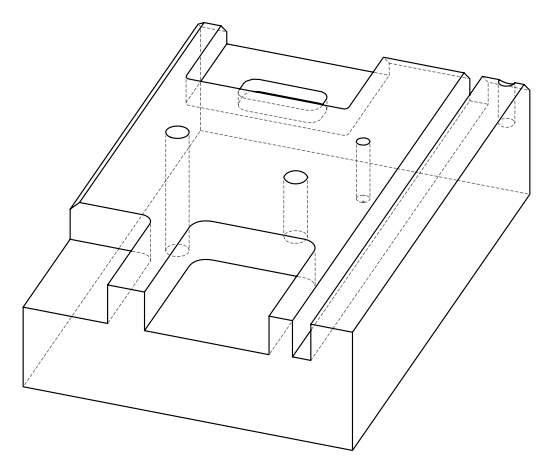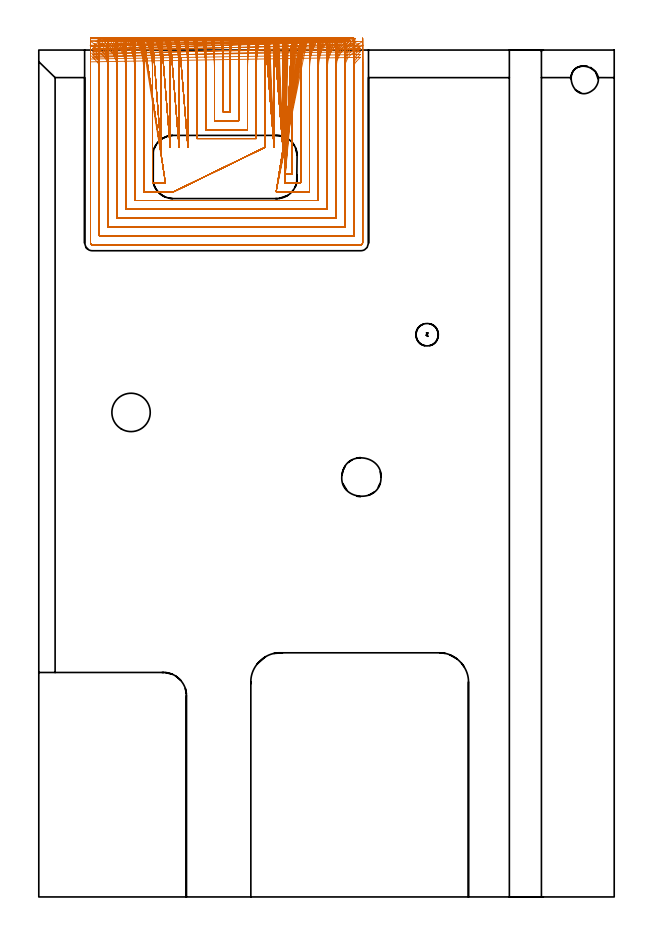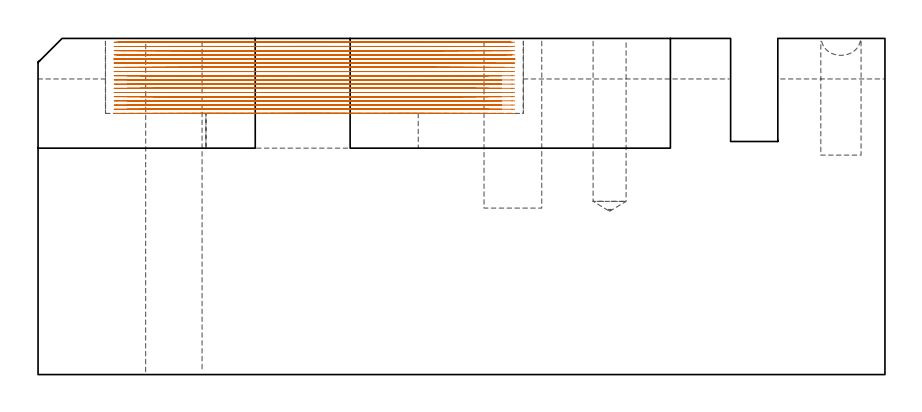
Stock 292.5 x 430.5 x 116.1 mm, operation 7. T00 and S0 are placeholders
(PLAN: 19 operations, 12 tool changes, 280.3 min)
(1 AREA_MILL | FG_CHAMFER_SURFACE | UGT0205_001 | 3.17 min | 8391 mm3)
(2 AREA_MILL_1 | FG_CHAMFER_SURFACE_1 | UGT0205_001 | 1.15 min | 2972 mm3)
(3 AREA_MILL_2 | FG_CHAMFER_SURFACE_2 | UGT0205_001 | 1.84 min | 4203 mm3)
(4 AREA_MILL_3 | FG_CHAMFER_SURFACE_3 | UGT0205_001 | 7.6 min | 10681 mm3)
(5 MILL_CORNER_NOTCH_RECTANGULAR | CORNER_NOTCH_RECTANGULAR | NXT0201_012 | Follow Part, ap 4, ae 75% | 19.04 min | 323113 mm3)
(6 MILL_RECTANGULAR_POCKET | POCKET_RECTANGULAR_STRAIGHT | NXT0201_012 | Follow Part, ap 4, ae 75% | 5.77 min | 85751 mm3)
(7 MILL_SLOT | SLOT_PARTIAL_RECTANGULAR | NXT0201_008 | Follow Part, ap 1.5, ae 75% | 188.06 min | 321116 mm3)
(8 MILL_SLOT_1 | SLOT_PARTIAL_RECTANGULAR_1 | NXT0201_012 | Follow Part, ap 4, ae 75% | 33.08 min | 516604 mm3)
(9 MILL_RECTANGULAR_SLOT | SLOT_RECTANGULAR | NXT0201_012 | Follow Part, ap 4, ae 75% | 16.76 min | 248545 mm3)
(10 MILL_BLIND_HOLE_FROM_SOLID_MATERIAL | STEP1POCKET | UGT0201_128 | Spiral | 1.03 min | 5975 mm3)
(11 MILL_BLIND_HOLE_FROM_SOLID_MATERIAL_1 | STEP1POCKET_2 | NXT0201_012 | Spiral | 0.97 min | 18246 mm3)
(12 BORE_BLIND_HOLE | STEP1POCKET | UGT0332_073 | 0.17 min | 0 mm3)
(13 BORE_BLIND_HOLE_1 | STEP1POCKET_2 | UGT0332_076 | 0.24 min | 0 mm3)
(14 SPOT_DRILL | STEP1HOLE | NXT0321_9005460120000 | 0.05 min | 153 mm3)
(15 SPOT_DRILL_1 | STEP1POCKET_1 | NXT0321_9005460120000 | 0.03 min | 36 mm3)
(16 DRILL_BLIND_HOLE_INTO_CENTER | STEP1HOLE | UGT0301_198 | 0.06 min | 440 mm3)
(17 GUN_DRILL_THROUGH_HOLE | STEP1HOLE | UGT0307_003 | 0.57 min | 4015 mm3)
(18 SPADE_DRILL_TO_ENLARGE_THROUGH_HOLE | STEP1HOLE | UGT0306_010 | 0.5 min | 30012 mm3)
(19 DRILL_BLIND_HOLE_INTO_CENTER_1 | STEP1POCKET_1 | UGT0301_225 | 0.25 min | 5891 mm3)
(TOOL UGT0205_001 | Chamfer Mill 20 x 3 x 45 deg. | D20 FL50 Z2)
(TOOL NXT0201_012 | ENDMILL 16mm [2P460-1600-NA 1630] | D16 FL38 Z6)
(TOOL NXT0201_008 | ENDMILL 6mm [2P460-0600-NA 1630] | D6 FL26 Z6)
(TOOL UGT0201_128 | Carbide End Mill 10.0 | D10 FL15 Z4)
(TOOL UGT0332_073 | 13.8 mm Rough Boring Bar | D13.8)
(TOOL UGT0332_076 | 19.75 mm Rough Boring Bar | D19.75)
(TOOL NXT0321_9005460120000 | NC Spot Drill, 142deg, 12mm, Carbide, Uncoated | D12 PA142 FL30 Z2)
(TOOL UGT0301_198 | Twist Drill 7.9 mm | D7.9 PA118 FL73 Z2)
(TOOL UGT0307_003 | Gun Drill 7 mm | D7 PA130 FL24 Z1)
(TOOL UGT0306_010 | Spade Drill 19.5mm | D19.5 PA132 FL10 Z2)
(TOOL UGT0301_225 | Twist Drill 11.4 mm | D11.4 PA118 FL92 Z2)
(OP 7 MILL_SLOT)
G17 G21 G94 G90
T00 M6
G54
G17 G0 G90 X92.192 Y436.452 S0 M3
G43 Z126.224 H1
Z114.778
G94 G1 X92.725 Y433.5 F250.
G2 X93.8 Y421.501 R67.5 F500.
G1 Y399.
X97.1
Y421.499
G2 X98.175 Y433.5 R67.5
G1 X98.709 Y436.452 F250.
X87.575 Y436.445
X88.147 Y433.5
G2 X89.3 Y421.501 R63. F500.
G1 Y394.5
X101.6
Y421.499
G2 X102.754 Y433.5 R63.
G1 X103.325 Y436.445 F250.
X82.941 Y436.436
X83.556 Y433.5
G2 X84.8 Y421.501 R58.5 F500.
G1 Y390.
X106.1
Y421.499
G2 X107.344 Y433.5 R58.5
G1 X107.96 Y436.436 F250.
X78.283 Y436.425
X78.95 Y433.5
G2 X80.3 Y421.501 R54. F500.
G1 Y385.5
X110.6
Y421.499
G2 X111.951 Y433.5 R54.
G1 X112.617 Y436.425 F250.
X73.597 Y436.411
X74.324 Y433.5
G2 X75.8 Y421.501 R49.5 F500.
G1 Y384.1
Y381.1 F250.
G0 Z126.224
X68.871 Y436.391
Z114.778
G1 X69.671 Y433.5
G2 X71.3 Y421.501 R45. F500.
G1 Y384.1
Y381.1 F250.
G0 Z126.224
X64.093 Y436.365
Z114.778
G1 X64.982 Y433.5
G2 X66.8 Y421.501 R40.5 F500.
G1 Y383.94
Y380.94 F250.
G0 Z126.224
X59.242 Y436.328
Z114.778
G1 X60.242 Y433.5
G2 X62.3 Y421.501 R36. F500.
G1 Y380.965
Y377.965 F250.
G0 Z126.224
X54.282 Y436.274
Z114.778
G1 X55.425 Y433.5
G2 X57.8 Y421.501 R31.5 F500.
G1 Y363.
X61.361
X64.361 F250.
G0 Z126.224
X49.154 Y436.187
Z114.778
G1 X50.487 Y433.5
G2 X53.3 Y421.501 R27. F500.
G1 Y358.5
X65.626
X68.626 F250.
X115.1 Y381.1 F500.
Y384.1 F250.
Y421.499 F500.
G2 X116.577 Y433.5 R49.5
G1 X117.304 Y436.41 F250.
X119.6 Y381.1 F500.
Y384.1 F250.
Y421.499 F500.
G2 X121.23 Y433.5 R45.
G1 X122.03 Y436.391 F250.
X124.1 Y380.394 F500.
Y383.394 F250.
Y421.499 F500.
G2 X125.919 Y433.5 R40.5
G1 X126.808 Y436.365 F250.
X125.3 Y367.5 F500.
X128.3 F250.
X128.6 F500.
Y421.499
G2 X130.659 Y433.5 R36.
G1 X131.66 Y436.328 F250.
X124.941 Y363. F500.
X127.941 F250.
X133.1 F500.
Y421.499
G2 X135.476 Y433.5 R31.5
G1 X136.619 Y436.274 F250.
X120.663 Y358.5 F500.
X123.663 F250.
X137.6 F500.
Y421.499
G2 X140.414 Y433.5 R27.
G1 X141.747 Y436.187 F250.
X43.734 Y436.038
X45.334 Y433.5
G2 X48.8 Y421.501 R22.5 F500.
G1 Y354.
X142.1
Y421.499
G2 X145.568 Y433.5 R22.5
G1 X147.168 Y436.038 F250.
X37.718 Y435.736
X39.717 Y433.5
G2 X44.3 Y421.501 R18. F500.
G1 Y349.5
X146.6
Y421.499
G2 X151.185 Y433.5 R18.
G1 X153.185 Y435.736 F250.
X29.982 Y434.831
X32.631 Y433.424
G2 X39.8 Y421.501 R13.5 F500.
G1 Y345.
X151.1
Y421.499
G2 X158.272 Y433.423 R13.5
G1 X160.922 Y434.83 F250.
X27.613 Y430.897 F500.
X30.3 Y429.563 F250.
G2 X35.3 Y421.501 R9. F500.
G1 Y340.5
X155.6
Y421.499
G2 X160.6 Y429.561 R9.
G1 X163.288 Y430.894 F250.
X27.435 Y426.789 F500.
X29.526 Y424.638 F250.
G2 X30.8 Y421.501 R4.5 F500.
G1 Y336.
X160.1
Y421.499
G2 X161.374 Y424.636 R4.5
G1 X163.466 Y426.787 F250.
X26.3 Y424.501 F500.
Y421.501 F250.
Y332.4 F500.
G3 X27.2 Y331.5 R0.9
G1 X163.7
G3 X164.6 Y332.4 R0.9
G1 Y421.499
Y424.499 F250.
G0 Z126.224
X92.5 Y436.463
Z113.332
G1 X92.969 Y433.5
G2 X93.8 Y422.943 R67.5 F500.
G1 Y399.
X97.1
Y422.944
G2 X97.931 Y433.5 R67.5
G1 X98.4 Y436.463 F250.
X87.907 Y436.458
X88.409 Y433.5
G2 X89.3 Y422.943 R63. F500.
G1 Y394.5
X101.6
Y422.944
G2 X102.491 Y433.5 R63.
G1 X102.993 Y436.458 F250.
X83.298 Y436.451
X83.84 Y433.5
G2 X84.8 Y422.943 R58.5 F500.
G1 Y390.
X106.1
Y422.944
G2 X107.06 Y433.5 R58.5
G1 X107.602 Y436.451 F250.
X78.672 Y436.442
X79.258 Y433.5
G2 X80.3 Y422.943 R54. F500.
G1 Y385.5
X110.6
Y422.944
G2 X111.642 Y433.5 R54.
G1 X112.228 Y436.442 F250.
X74.021 Y436.431
X74.661 Y433.5
G2 X75.8 Y422.943 R49.5 F500.
G1 Y384.1
Y381.1 F250.
G0 Z126.224
X69.34 Y436.416
Z113.332
G1 X70.044 Y433.5
G2 X71.3 Y422.943 R45. F500.
G1 Y384.1
Y381.1 F250.
G0 Z126.224
X64.618 Y436.396
Z113.332
G1 X65.4 Y433.5
G2 X66.8 Y422.943 R40.5 F500.
G1 Y383.94
Y380.94 F250.
G0 Z126.224
X59.838 Y436.368
Z113.332
G1 X60.717 Y433.5
G2 X62.3 Y422.943 R36. F500.
G1 Y380.965
Y377.965 F250.
G0 Z126.224
X54.973 Y436.327
Z113.332
G1 X55.978 Y433.5
G2 X57.8 Y422.943 R31.5 F500.
G1 Y363.
X61.361
X64.361 F250.
G0 Z126.224
X49.978 Y436.261
Z113.332
G1 X51.151 Y433.5
G2 X53.3 Y422.943 R27. F500.
G1 Y358.5
X65.626
X68.626 F250.
X115.1 Y381.1 F500.
Y384.1 F250.
Y422.944 F500.
G2 X116.239 Y433.5 R49.5
G1 X116.879 Y436.431 F250.
X119.6 Y381.1 F500.
Y384.1 F250.
Y422.944 F500.
G2 X120.856 Y433.5 R45.
G1 X121.559 Y436.416 F250.
X124.1 Y380.394 F500.
Y383.394 F250.
Y422.944 F500.
G2 X125.5 Y433.5 R40.5
G1 X126.282 Y436.396 F250.
X125.3 Y367.5 F500.
X128.3 F250.
X128.6 F500.
Y422.944
G2 X130.183 Y433.5 R36.
G1 X131.062 Y436.368 F250.
X124.941 Y363. F500.
X127.941 F250.
X133.1 F500.
Y422.944
G2 X134.922 Y433.5 R31.5
G1 X135.927 Y436.327 F250.
X120.662 Y358.5 F500.
X123.662 F250.
X137.6 F500.
Y422.944
G2 X139.749 Y433.5 R27.
G1 X140.922 Y436.261 F250.
X44.762 Y436.149
X46.17 Y433.5
G2 X48.8 Y422.943 R22.5 F500.
G1 Y354.
X142.1
Y422.944
G2 X144.73 Y433.5 R22.5
G1 X146.138 Y436.149 F250.
X39.12 Y435.93
X40.879 Y433.5
G2 X44.3 Y422.943 R18. F500.
G1 Y349.5
X146.6
Y422.944
G2 X150.02 Y433.5 R18.
G1 X151.78 Y435.93 F250.
X32.369 Y435.37
X34.715 Y433.5
G2 X39.8 Y422.943 R13.5 F500.
G1 Y345.
X151.1
Y422.944
G2 X156.185 Y433.5 R13.5
G1 X158.531 Y435.37 F250.
X27.659 Y432.332 F500.
X30.34 Y430.986 F250.
G2 X35.3 Y422.943 R9. F500.
G1 Y340.5
X155.6
Y422.944
G2 X160.559 Y430.985 R9.
G1 X163.239 Y432.332 F250.
X27.432 Y428.232 F500.
X29.525 Y426.082 F250.
G2 X30.8 Y422.943 R4.5 F500.
G1 Y336.
X160.1
Y422.944
G2 X161.375 Y426.082 R4.5
G1 X163.467 Y428.232 F250.
X26.3 Y425.943 F500.
Y422.943 F250.
Y332.4 F500.
G3 X27.2 Y331.5 R0.9
G1 X163.7
G3 X164.6 Y332.4 R0.9
G1 Y422.944
Y425.944 F250.
G0 Z126.224
X92.778 Y436.473
Z111.886
G1 X93.183 Y433.5
G2 X93.8 Y424.395 R67.5 F500.
G1 Y399.
X97.1
Y424.395
G2 X97.717 Y433.5 R67.5
G1 X98.121 Y436.473 F250.
X88.205 Y436.469
X88.639 Y433.5
G2 X89.3 Y424.395 R63. F500.
G1 Y394.5
X101.6
Y424.395
G2 X102.261 Y433.5 R63.
G1 X102.695 Y436.469 F250.
X83.62 Y436.463
X84.087 Y433.5
G2 X84.8 Y424.395 R58.5 F500.
G1 Y390.
X106.1
Y424.395
G2 X106.813 Y433.5 R58.5
G1 X107.28 Y436.463 F250.
X79.021 Y436.457
X79.527 Y433.5
G2 X80.3 Y424.395 R54. F500.
G1 Y385.5
X110.6
Y424.395
G2 X111.373 Y433.5 R54.
G1 X111.879 Y436.457 F250.
X74.403 Y436.449
X74.955 Y433.5
G2 X75.8 Y424.395 R49.5 F500.
G1 Y384.1
Y381.1 F250.
G0 Z126.224
X69.762 Y436.438
Z111.886
G1 X70.369 Y433.5
G2 X71.3 Y424.395 R45. F500.
G1 Y384.1
Y381.1 F250.
G0 Z126.224
X65.089 Y436.423
Z111.886
G1 X65.763 Y433.5
G2 X66.8 Y424.395 R40.5 F500.
G1 Y383.94
Y380.94 F250.
G0 Z126.224
X60.371 Y436.402
Z111.886
G1 X61.129 Y433.5
G2 X62.3 Y424.395 R36. F500.
G1 Y380.965
Y377.965 F250.
G0 Z126.224
X55.588 Y436.372
Z111.886
G1 X56.455 Y433.5
G2 X57.8 Y424.395 R31.5 F500.
G1 Y363.
X61.361
X64.361 F250.
G0 Z126.224
X50.707 Y436.324
Z111.886
G1 X51.718 Y433.5
G2 X53.3 Y424.395 R27. F500.
G1 Y358.5
X65.626
X68.626 F250.
X115.1 Y381.1 F500.
Y384.1 F250.
Y424.395 F500.
G2 X115.945 Y433.5 R49.5
G1 X116.496 Y436.449 F250.
X119.6 Y381.1 F500.
Y384.1 F250.
Y424.395 F500.
G2 X120.531 Y433.5 R45.
G1 X121.138 Y436.438 F250.
X124.1 Y380.394 F500.
Y383.394 F250.
Y424.395 F500.
G2 X125.137 Y433.5 R40.5
G1 X125.811 Y436.423 F250.
X125.3 Y367.5 F500.
X128.3 F250.
X128.6 F500.
Y424.395
G2 X129.77 Y433.5 R36.
G1 X130.529 Y436.402 F250.
X124.941 Y363. F500.
X127.941 F250.
X133.1 F500.
Y424.395
G2 X134.444 Y433.5 R31.5
G1 X135.312 Y436.372 F250.
X120.662 Y358.5 F500.
X123.662 F250.
X137.6 F500.
Y424.395
G2 X139.181 Y433.5 R27.
G1 X140.193 Y436.324 F250.
X45.661 Y436.243
X46.875 Y433.5
G2 X48.8 Y424.395 R22.5 F500.
G1 Y354.
X142.1
Y424.395
G2 X144.024 Y433.5 R22.5
G1 X145.238 Y436.243 F250.
X40.31 Y436.088
X41.827 Y433.5
G2 X44.3 Y424.395 R18. F500.
G1 Y349.5
X146.6
Y424.395
G2 X149.072 Y433.5 R18.
G1 X150.59 Y436.088 F250.
X34.244 Y435.715
X36.267 Y433.5
G2 X39.8 Y424.395 R13.5 F500.
G1 Y345.
X151.1
Y424.395
G2 X154.632 Y433.5 R13.5
G1 X156.655 Y435.715 F250.
X28.221 Y433.685
X30.816 Y432.18
G2 X35.3 Y424.395 R9. F500.
G1 Y340.5
X155.6
Y424.395
G2 X160.082 Y432.18 R9.
G1 X162.677 Y433.685 F250.
X27.435 Y429.682 F500.
X29.527 Y427.531 F250.
G2 X30.8 Y424.395 R4.5 F500.
G1 Y336.
X160.1
Y424.395
G2 X161.371 Y427.53 R4.5
G1 X163.461 Y429.682 F250.
X26.3 Y427.395 F500.
Y424.395 F250.
Y332.4 F500.
G3 X27.2 Y331.5 R0.9
G1 X163.7
G3 X164.6 Y332.4 R0.9
G1 Y424.395
Y427.395 F250.
G0 Z126.224
X93.028 Y436.481
Z110.44
G1 X93.367 Y433.5
G2 X93.8 Y425.871 R67.5 F500.
G1 Y399.
X97.1
Y425.876
G2 X97.532 Y433.5 R67.5
G1 X97.871 Y436.481 F250.
X88.473 Y436.478
X88.836 Y433.5
G2 X89.3 Y425.871 R63. F500.
G1 Y394.5
X101.6
Y425.876
G2 X102.063 Y433.5 R63.
G1 X102.426 Y436.478 F250.
X83.909 Y436.474
X84.3 Y433.5
G2 X84.8 Y425.871 R58.5 F500.
G1 Y390.
X106.1
Y425.876
G2 X106.599 Y433.5 R58.5
G1 X106.99 Y436.474 F250.
X79.335 Y436.47
X79.758 Y433.5
G2 X80.3 Y425.871 R54. F500.
G1 Y385.5
X110.6
Y425.876
G2 X111.141 Y433.5 R54.
G1 X111.565 Y436.47 F250.
X74.746 Y436.464
X75.209 Y433.5
G2 X75.8 Y425.871 R49.5 F500.
G1 Y384.1
Y381.1 F250.
G0 Z126.224
X70.14 Y436.457
Z110.44
G1 X70.649 Y433.5
G2 X71.3 Y425.871 R45. F500.
G1 Y384.1
Y381.1 F250.
G0 Z126.224
X65.51 Y436.446
Z110.44
G1 X66.075 Y433.5
G2 X66.8 Y425.871 R40.5 F500.
G1 Y383.94
Y380.94 F250.
G0 Z126.224
X60.847 Y436.432
Z110.44
G1 X61.482 Y433.5
G2 X62.3 Y425.871 R36. F500.
G1 Y380.965
Y377.965 F250.
G0 Z126.224
X56.136 Y436.411
Z110.44
G1 X56.862 Y433.5
G2 X57.8 Y425.871 R31.5 F500.
G1 Y363.
X61.361
X64.361 F250.
G0 Z126.224
X51.352 Y436.378
Z110.44
G1 X52.2 Y433.5
G2 X53.3 Y425.871 R27. F500.
G1 Y358.5
X65.626
X68.626 F250.
X115.1 Y381.1 F500.
Y384.1 F250.
Y425.876 F500.
G2 X115.691 Y433.5 R49.5
G1 X116.153 Y436.464 F250.
X119.6 Y381.1 F500.
Y384.1 F250.
Y425.876 F500.
G2 X120.251 Y433.5 R45.
G1 X120.759 Y436.457 F250.
X124.1 Y380.394 F500.
Y383.394 F250.
Y425.876 F500.
G2 X124.824 Y433.5 R40.5
G1 X125.389 Y436.446 F250.
X125.3 Y367.5 F500.
X128.3 F250.
X128.6 F500.
Y425.876
G2 X129.417 Y433.5 R36.
G1 X130.052 Y436.432 F250.
X124.941 Y363. F500.
X127.941 F250.
X133.1 F500.
Y425.876
G2 X134.037 Y433.5 R31.5
G1 X134.763 Y436.411 F250.
X120.663 Y358.5 F500.
X123.663 F250.
X137.6 F500.
Y425.876
G2 X138.699 Y433.5 R27.
G1 X139.546 Y436.378 F250.
X46.45 Y436.322
X47.467 Y433.5
G2 X48.8 Y425.871 R22.5 F500.
G1 Y354.
X142.1
Y425.876
G2 X143.431 Y433.5 R22.5
G1 X144.448 Y436.323 F250.
X41.332 Y436.217
X42.603 Y433.5
G2 X44.3 Y425.871 R18. F500.
G1 Y349.5
X146.6
Y425.876
G2 X148.294 Y433.5 R18.
G1 X149.565 Y436.218 F250.
X35.742 Y435.975
X37.438 Y433.5
G2 X39.8 Y425.871 R13.5 F500.
G1 Y345.
X151.1
Y425.876
G2 X153.459 Y433.5 R13.5
G1 X155.153 Y435.976 F250.
X29.191 Y434.906
X31.613 Y433.136
G2 X35.3 Y425.871 R9. F500.
G1 Y340.5
X155.6
Y425.876
G2 X159.284 Y433.138 R9.
G1 X161.704 Y434.91 F250.
X27.246 Y431.196 F500.
X29.413 Y429.121 F250.
G2 X30.8 Y425.871 R4.5 F500.
G1 Y336.
X160.1
Y425.876
G2 X161.486 Y429.124 R4.5
G1 X163.652 Y431.2 F250.
X26.3 Y428.871 F500.
Y425.871 F250.
Y332.4 F500.
G3 X27.2 Y331.5 R0.9
G1 X163.7
G3 X164.6 Y332.4 R0.9
G1 Y425.876
Y428.876 F250.
G0 Z126.224
X93.27 Y436.488
Z108.995
G1 X93.535 Y433.5
G2 X93.8 Y427.53 R67.5 F500.
G1 Y399.
X97.1
Y427.529
G2 X97.365 Y433.5 R67.5
G1 X97.63 Y436.488 F250.
X88.732 Y436.486
X89.016 Y433.5
G2 X89.3 Y427.53 R63. F500.
G1 Y394.5
X101.6
Y427.529
G2 X101.884 Y433.5 R63.
G1 X102.168 Y436.486 F250.
X84.188 Y436.484
X84.495 Y433.5
G2 X84.8 Y427.53 R58.5 F500.
G1 Y390.
X106.1
Y427.529
G2 X106.405 Y433.5 R58.5
G1 X106.712 Y436.484 F250.
X79.637 Y436.482
X79.969 Y433.5
G2 X80.3 Y427.53 R54. F500.
G1 Y385.5
X110.6
Y427.529
G2 X110.931 Y433.5 R54.
G1 X111.263 Y436.482 F250.
X75.077 Y436.478
X75.439 Y433.5
G2 X75.8 Y427.53 R49.5 F500.
G1 Y384.1
Y381.1 F250.
G0 Z126.224
X70.504 Y436.473
Z108.995
G1 X70.902 Y433.5
G2 X71.3 Y427.53 R45. F500.
G1 Y384.1
Y381.1 F250.
G0 Z126.224
X65.915 Y436.467
Z108.995
G1 X66.358 Y433.5
G2 X66.8 Y427.53 R40.5 F500.
G1 Y383.94
Y380.94 F250.
G0 Z126.224
X61.304 Y436.458
Z108.995
G1 X61.802 Y433.5
G2 X62.3 Y427.53 R36. F500.
G1 Y380.964
Y377.964 F250.
G0 Z126.224
X56.66 Y436.446
Z108.995
G1 X57.229 Y433.5
G2 X57.8 Y427.53 R31.5 F500.
G1 Y363.
X61.361
X64.361 F250.
G0 Z126.224
X51.968 Y436.426
Z108.995
G1 X52.632 Y433.5
G2 X53.3 Y427.53 R27. F500.
G1 Y358.5
X65.626
X68.626 F250.
X115.1 Y381.1 F500.
Y384.1 F250.
Y427.529 F500.
G2 X115.461 Y433.5 R49.5
G1 X115.823 Y436.478 F250.
X119.6 Y381.1 F500.
Y384.1 F250.
Y427.529 F500.
G2 X119.998 Y433.5 R45.
G1 X120.396 Y436.473 F250.
X124.1 Y380.394 F500.
Y383.394 F250.
Y427.529 F500.
G2 X124.543 Y433.5 R40.5
G1 X124.985 Y436.467 F250.
X125.3 Y367.5 F500.
X128.3 F250.
X128.6 F500.
Y427.529
G2 X129.099 Y433.5 R36.
G1 X129.596 Y436.458 F250.
X124.941 Y363. F500.
X127.941 F250.
X133.1 F500.
Y427.529
G2 X133.671 Y433.5 R31.5
G1 X134.24 Y436.446 F250.
X120.663 Y358.5 F500.
X123.663 F250.
X137.6 F500.
Y427.529
G2 X138.268 Y433.5 R27.
G1 X138.932 Y436.426 F250.
X47.197 Y436.392
X47.993 Y433.5
G2 X48.8 Y427.53 R22.5 F500.
G1 Y354.
X142.1
Y427.529
G2 X142.907 Y433.5 R22.5
G1 X143.703 Y436.392 F250.
X42.286 Y436.33
X43.281 Y433.5
G2 X44.3 Y427.53 R18. F500.
G1 Y349.5
X146.6
Y427.529
G2 X147.619 Y433.5 R18.
G1 X148.614 Y436.33 F250.
X37.081 Y436.191
X38.408 Y433.5
G2 X39.8 Y427.53 R13.5 F500.
G1 Y345.
X151.1
Y427.529
G2 X152.492 Y433.5 R13.5
G1 X153.819 Y436.191 F250.
X31.045 Y435.745
X33.035 Y433.5
G2 X35.3 Y427.53 R9. F500.
G1 Y340.5
X155.6
Y427.529
G2 X157.866 Y433.5 R9.
G1 X159.856 Y435.745 F250.
X26.152 Y432.936 F500.
X28.692 Y431.341 F250.
G2 X30.8 Y427.53 R4.5 F500.
G1 Y336.
X160.1
Y427.529
G2 X162.208 Y431.341 R4.5
G1 X164.749 Y432.936 F250.
X26.3 Y430.53 F500.
Y427.53 F250.
Y332.4 F500.
G3 X27.2 Y331.5 R0.9
G1 X163.7
G3 X164.6 Y332.4 R0.9
G1 Y427.529
Y430.529 F250.
G0 Z126.224
X93.501 Y436.495
Z107.549
G1 X93.68 Y433.5
G2 X93.8 Y429.473 R67.5 F500.
G1 Y399.
X97.1
Y429.474
G2 X97.22 Y433.5 R67.5
G1 X97.399 Y436.495 F250.
X88.979 Y436.494
X89.171 Y433.5
G2 X89.3 Y429.473 R63. F500.
G1 Y394.5
X101.6
Y429.474
G2 X101.729 Y433.5 R63.
G1 X101.92 Y436.494 F250.
X84.455 Y436.493
X84.661 Y433.5
G2 X84.8 Y429.473 R58.5 F500.
G1 Y390.
X106.1
Y429.474
G2 X106.239 Y433.5 R58.5
G1 X106.445 Y436.493 F250.
X79.926 Y436.492
X80.15 Y433.5
G2 X80.3 Y429.473 R54. F500.
G1 Y385.5
X110.6
Y429.474
G2 X110.75 Y433.5 R54.
G1 X110.974 Y436.492 F250.
X75.392 Y436.49
X75.636 Y433.5
G2 X75.8 Y429.473 R49.5 F500.
G1 Y384.1
Y381.1 F250.
G0 Z126.224
X70.851 Y436.488
Z107.549
G1 X71.119 Y433.5
G2 X71.3 Y429.473 R45. F500.
G1 Y384.1
Y381.1 F250.
G0 Z126.224
X66.301 Y436.485
Z107.549
G1 X66.599 Y433.5
G2 X66.8 Y429.473 R40.5 F500.
G1 Y383.94
Y380.94 F250.
G0 Z126.224
X61.738 Y436.481
Z107.549
G1 X62.074 Y433.5
G2 X62.3 Y429.473 R36. F500.
G1 Y380.964
Y377.964 F250.
G0 Z126.224
X57.158 Y436.475
Z107.549
G1 X57.542 Y433.5
G2 X57.8 Y429.473 R31.5 F500.
G1 Y363.
X61.361
X64.361 F250.
X52.551 Y436.466 F500.
X52.998 Y433.5 F250.
G2 X53.3 Y429.473 R27. F500.
G1 Y358.5
X65.626
X68.626 F250.
X115.1 Y381.1 F500.
Y384.1 F250.
Y429.474 F500.
G2 X115.264 Y433.5 R49.5
G1 X115.508 Y436.49 F250.
X119.6 Y381.1 F500.
Y384.1 F250.
Y429.474 F500.
G2 X119.78 Y433.5 R45.
G1 X120.049 Y436.488 F250.
X124.1 Y380.394 F500.
Y383.394 F250.
Y429.474 F500.
G2 X124.301 Y433.5 R40.5
G1 X124.599 Y436.485 F250.
X125.3 Y367.5 F500.
X128.3 F250.
X128.6 F500.
Y429.474
G2 X128.826 Y433.5 R36.
G1 X129.161 Y436.481 F250.
X124.941 Y363. F500.
X127.941 F250.
X133.1 F500.
Y429.474
G2 X133.358 Y433.5 R31.5
G1 X133.742 Y436.475 F250.
X120.663 Y358.5 F500.
X123.663 F250.
X137.6 F500.
Y429.474
G2 X137.902 Y433.5 R27.
G1 X138.349 Y436.466 F250.
X47.9 Y436.452
X48.437 Y433.5
G2 X48.8 Y429.473 R22.5 F500.
G1 Y354.
X142.1
Y429.474
G2 X142.463 Y433.5 R22.5
G1 X143. Y436.452 F250.
X43.173 Y436.424
X43.844 Y433.5
G2 X44.3 Y429.473 R18. F500.
G1 Y349.5
X146.6
Y429.474
G2 X147.056 Y433.5 R18.
G1 X147.727 Y436.424 F250.
X38.291 Y436.363
X39.185 Y433.5
G2 X39.8 Y429.473 R13.5 F500.
G1 Y345.
X151.1
Y429.474
G2 X151.714 Y433.5 R13.5
G1 X152.609 Y436.363 F250.
X33.007 Y436.183
X34.349 Y433.5
G2 X35.3 Y429.473 R9. F500.
G1 Y340.5
X155.6
Y429.474
G2 X156.551 Y433.5 R9.
G1 X157.893 Y436.183 F250.
X26.312 Y434.881
X28.805 Y433.212
G2 X30.8 Y429.473 R4.5 F500.
G1 Y336.
X160.1
Y429.474
G2 X162.095 Y433.212 R4.5
G1 X164.587 Y434.882 F250.
X26.3 Y432.473 F500.
Y429.473 F250.
Y332.4 F500.
G3 X27.2 Y331.5 R0.9
G1 X163.7
G3 X164.6 Y332.4 R0.9
G1 Y429.474
Y432.474 F250.
G0 Z126.224
X93.745 Y436.5
Z106.103
G1 X93.792 Y433.5
G2 X93.8 Y432.442 R67.5 F500.
G1 Y399.
X97.1
Y432.443
G2 X97.108 Y433.5 R67.5
G1 X97.155 Y436.5 F250.
X89.241
X89.291 Y433.5
G2 X89.3 Y432.442 R63. F500.
G1 Y394.5
X101.6
Y432.443
G2 X101.609 Y433.5 R63.
G1 X101.659 Y436.5 F250.
X84.736
X84.79 Y433.5
G2 X84.8 Y432.442 R58.5 F500.
G1 Y390.
X106.1
Y432.443
G2 X106.11 Y433.5 R58.5
G1 X106.164 Y436.5 F250.
X80.231 Y436.499
X80.29 Y433.5
G2 X80.3 Y432.442 R54. F500.
G1 Y385.5
X110.6
Y432.443
G2 X110.61 Y433.5 R54.
G1 X110.669 Y436.499 F250.
X75.725
X75.789 Y433.5
G2 X75.8 Y432.442 R49.5 F500.
G1 Y384.1
Y381.1 F250.
X71.217 Y436.499 F500.
X71.288 Y433.5 F250.
G2 X71.3 Y432.442 R45. F500.
G1 Y384.1
Y381.1 F250.
X66.708 Y436.499 F500.
X66.786 Y433.5 F250.
G2 X66.8 Y432.442 R40.5 F500.
G1 Y383.94
Y380.94 F250.
X62.196 Y436.499 F500.
X62.284 Y433.5 F250.
G2 X62.3 Y432.442 R36. F500.
G1 Y380.965
Y377.965 F250.
X57.681 Y436.498 F500.
X57.782 Y433.5 F250.
G2 X57.8 Y432.442 R31.5 F500.
G1 Y363.
X61.361
X64.361 F250.
X53.162 Y436.498 F500.
X53.279 Y433.5 F250.
G2 X53.3 Y432.442 R27. F500.
G1 Y358.5
X65.626
X68.626 F250.
X115.1 Y381.1 F500.
Y384.1 F250.
Y432.443 F500.
G2 X115.111 Y433.5 R49.5
G1 X115.175 Y436.499 F250.
X119.6 Y381.1 F500.
Y384.1 F250.
Y432.443 F500.
G2 X119.612 Y433.5 R45.
G1 X119.683 Y436.499 F250.
X124.1 Y380.394 F500.
Y383.394 F250.
Y432.443 F500.
G2 X124.114 Y433.5 R40.5
G1 X124.192 Y436.499 F250.
X125.3 Y367.5 F500.
X128.3 F250.
X128.6 F500.
Y432.443
G2 X128.616 Y433.5 R36.
G1 X128.704 Y436.499 F250.
X124.941 Y363. F500.
X127.941 F250.
X133.1 F500.
Y432.443
G2 X133.118 Y433.5 R31.5
G1 X133.218 Y436.498 F250.
X120.662 Y358.5 F500.
X123.662 F250.
X137.6 F500.
Y432.443
G2 X137.621 Y433.5 R27.
G1 X137.738 Y436.498 F250.
X48.634 Y436.497
X48.775 Y433.5
G2 X48.8 Y432.442 R22.5 F500.
G1 Y354.
X142.1
Y432.443
G2 X142.125 Y433.5 R22.5
G1 X142.266 Y436.497 F250.
X44.093 Y436.495
X44.269 Y433.5
G2 X44.3 Y432.442 R18. F500.
G1 Y349.5
X146.6
Y432.443
G2 X146.631 Y433.5 R18.
G1 X146.807 Y436.495 F250.
X39.523 Y436.491
X39.758 Y433.5
G2 X39.8 Y432.442 R13.5 F500.
G1 Y345.
X151.1
Y432.443
G2 X151.141 Y433.5 R13.5
G1 X151.376 Y436.491 F250.
X34.885 Y436.479
X35.238 Y433.5
G2 X35.3 Y432.442 R9. F500.
G1 Y340.5
X155.6
Y432.443
G2 X155.662 Y433.5 R9.
G1 X156.015 Y436.479 F250.
X29.969 Y436.416
X30.674 Y433.5
G2 X30.8 Y432.442 R4.5 F500.
G1 Y336.
X160.1
Y432.443
G2 X160.226 Y433.5 R4.5
G1 X160.931 Y436.416 F250.
X26.3 Y435.442
Y432.442
Y332.4 F500.
G3 X27.2 Y331.5 R0.9
G1 X163.7
G3 X164.6 Y332.4 R0.9
G1 Y432.443
Y435.443 F250.
G0 X93.795 Y436.5 Z104.657
G1 X93.8 Y433.5
Y433.398 F500.
Y399.
X97.1
Y433.398
Y433.5
X97.105 Y436.5 F250.
X89.295
X89.3 Y433.5
Y433.398 F500.
Y394.5
X101.6
Y433.398
Y433.5
X101.605 Y436.5 F250.
X84.795
X84.8 Y433.5
Y433.398 F500.
Y390.
X106.1
Y433.398
Y433.5
X106.105 Y436.5 F250.
X80.294
X80.3 Y433.5
Y433.398 F500.
Y385.5
X110.6
Y433.398
Y433.5
X110.606 Y436.5 F250.
X75.794
X75.8 Y433.5
Y433.398 F500.
Y384.1
Y381.1 F250.
X71.293 Y436.5 F500.
X71.3 Y433.5 F250.
Y433.398 F500.
Y384.1
Y381.1 F250.
X66.792 Y436.5 F500.
X66.8 Y433.5 F250.
Y433.398 F500.
Y383.94
Y380.94 F250.
X62.291 Y436.5 F500.
X62.3 Y433.5 F250.
Y433.398 F500.
Y380.965
Y377.965 F250.
X57.79 Y436.5 F500.
X57.8 Y433.5 F250.
Y433.398 F500.
Y363.
X61.361
X64.361 F250.
X53.288 Y436.5 F500.
X53.3 Y433.5 F250.
Y433.398 F500.
Y358.5
X65.626
X68.626 F250.
X115.1 Y381.1 F500.
Y384.1 F250.
Y433.398 F500.
Y433.5
X115.106 Y436.5 F250.
X119.6 Y381.1 F500.
Y384.1 F250.
Y433.398 F500.
Y433.5
X119.607 Y436.5 F250.
X124.1 Y380.394 F500.
Y383.394 F250.
Y433.398 F500.
Y433.5
X124.108 Y436.5 F250.
X125.3 Y367.5 F500.
X128.3 F250.
X128.6 F500.
Y433.398
Y433.5
X128.609 Y436.5 F250.
X124.941 Y363. F500.
X127.941 F250.
X133.1 F500.
Y433.398
Y433.5
X133.11 Y436.5 F250.
X120.662 Y358.5 F500.
X123.662 F250.
X137.6 F500.
Y433.398
Y433.5
X137.612 Y436.5 F250.
X48.786
X48.8 Y433.5
Y433.398 F500.
Y354.
X142.1
Y433.398
Y433.5
X142.114 Y436.5 F250.
X44.283
X44.3 Y433.5
Y433.398 F500.
Y349.5
X146.6
Y433.398
Y433.5
X146.617 Y436.5 F250.
X39.777
X39.8 Y433.5
Y433.398 F500.
Y345.
X151.1
Y433.398
Y433.5
X151.123 Y436.5 F250.
X35.265
X35.299 Y433.5
X35.3 Y433.398 F500.
Y340.5
X155.6
Y433.398
X155.601 Y433.5
X155.635 Y436.5 F250.
X30.731 Y436.499
X30.799 Y433.5
X30.8 Y433.398 F500.
Y336.
X160.1
Y433.398
X160.101 Y433.5
X160.169 Y436.499 F250.
X26.3 Y436.398
Y433.398
Y332.4 F500.
G3 X27.2 Y331.5 R0.9
G1 X163.7
G3 X164.6 Y332.4 R0.9
G1 Y433.398
Y436.398 F250.
G0 X93.8 Y436.5 Z103.212
G1 Y433.5
Y399. F500.
X97.1
Y433.5
Y436.5 F250.
X89.3
Y433.5
Y394.5 F500.
X101.6
Y433.5
Y436.5 F250.
X84.8
Y433.5
Y390. F500.
X106.1
Y433.5
Y436.5 F250.
X80.3
Y433.5
Y385.5 F500.
X110.6
Y433.5
Y436.5 F250.
X75.8
Y433.5
Y384.1 F500.
Y381.1 F250.
X71.3 Y436.5 F500.
Y433.5 F250.
Y384.1 F500.
Y381.1 F250.
X66.8 Y436.5 F500.
Y433.5 F250.
Y383.94 F500.
Y380.94 F250.
X62.3 Y436.5 F500.
Y433.5 F250.
Y380.965 F500.
Y377.965 F250.
X57.8 Y436.5 F500.
Y433.5 F250.
Y363. F500.
X61.361
X64.361 F250.
X53.3 Y436.5 F500.
Y433.5 F250.
Y358.5 F500.
X65.626
X68.626 F250.
X115.1 Y381.1 F500.
Y384.1 F250.
Y433.5 F500.
Y436.5 F250.
X119.6 Y381.1 F500.
Y384.1 F250.
Y433.5 F500.
Y436.5 F250.
X124.1 Y380.394 F500.
Y383.394 F250.
Y433.5 F500.
Y436.5 F250.
X125.3 Y367.5 F500.
X128.3 F250.
X128.6 F500.
Y433.5
Y436.5 F250.
X124.941 Y363. F500.
X127.941 F250.
X133.1 F500.
Y433.5
Y436.5 F250.
X120.662 Y358.5 F500.
X123.662 F250.
X137.6 F500.
Y433.5
Y436.5 F250.
X48.8
Y433.5
Y354. F500.
X142.1
Y433.5
Y436.5 F250.
X44.3
Y433.5
Y349.5 F500.
X146.6
Y433.5
Y436.5 F250.
X39.8
Y433.5
Y345. F500.
X151.1
Y433.5
Y436.5 F250.
X35.3
Y433.5
Y340.5 F500.
X155.6
Y433.5
Y436.5 F250.
X30.8
Y433.5
Y336. F500.
X160.1
Y433.5
Y436.5 F250.
X26.3
Y433.5
Y332.4 F500.
G3 X27.2 Y331.5 R0.9
G1 X163.7
G3 X164.6 Y332.4 R0.9
G1 Y433.5
Y436.5 F250.
G0 X93.8 Z101.766
G1 Y433.5
Y399. F500.
X97.1
Y433.5
Y436.5 F250.
X89.3
Y433.5
Y394.5 F500.
X101.6
Y433.5
Y436.5 F250.
X84.8
Y433.5
Y390. F500.
X106.1
Y433.5
Y436.5 F250.
X80.3
Y433.5
Y385.5 F500.
X110.6
Y433.5
Y436.5 F250.
X75.8
Y433.5
Y384.1 F500.
Y381.1 F250.
X71.3 Y436.5 F500.
Y433.5 F250.
Y384.1 F500.
Y381.1 F250.
X66.8 Y436.5 F500.
Y433.5 F250.
Y383.94 F500.
Y380.94 F250.
X62.3 Y436.5 F500.
Y433.5 F250.
Y380.965 F500.
Y377.965 F250.
X57.8 Y436.5 F500.
Y433.5 F250.
Y363. F500.
X61.361
X64.361 F250.
X53.3 Y436.5 F500.
Y433.5 F250.
Y358.5 F500.
X65.626
X68.626 F250.
X115.1 Y381.1 F500.
Y384.1 F250.
Y433.5 F500.
Y436.5 F250.
X119.6 Y381.1 F500.
Y384.1 F250.
Y433.5 F500.
Y436.5 F250.
X124.1 Y380.394 F500.
Y383.394 F250.
Y433.5 F500.
Y436.5 F250.
X125.3 Y367.5 F500.
X128.3 F250.
X128.6 F500.
Y433.5
Y436.5 F250.
X124.941 Y363. F500.
X127.941 F250.
X133.1 F500.
Y433.5
Y436.5 F250.
X120.661 Y358.5 F500.
X123.661 F250.
X137.6 F500.
Y433.5
Y436.5 F250.
X48.8
Y433.5
Y354. F500.
X142.1
Y433.5
Y436.5 F250.
X44.3
Y433.5
Y349.5 F500.
X146.6
Y433.5
Y436.5 F250.
X39.8
Y433.5
Y345. F500.
X151.1
Y433.5
Y436.5 F250.
X35.3
Y433.5
Y340.5 F500.
X155.6
Y433.5
Y436.5 F250.
X30.8
Y433.5
Y336. F500.
X160.1
Y433.5
Y436.5 F250.
X26.3
Y433.5
Y332.4 F500.
G3 X27.2 Y331.5 R0.9
G1 X163.7
G3 X164.6 Y332.4 R0.9
G1 Y433.5
Y436.5 F250.
G0 X93.8 Z100.32
G1 Y433.5
Y399. F500.
X97.1
Y433.5
Y436.5 F250.
X89.3
Y433.5
Y394.5 F500.
X101.6
Y433.5
Y436.5 F250.
X84.8
Y433.5
Y390. F500.
X106.1
Y433.5
Y436.5 F250.
X80.3
Y433.5
Y385.5 F500.
X110.6
Y433.5
Y436.5 F250.
X75.8
Y433.5
Y384.1 F500.
Y381.1 F250.
X71.3 Y436.5 F500.
Y433.5 F250.
Y384.1 F500.
Y381.1 F250.
X66.8 Y436.5 F500.
Y433.5 F250.
Y383.94 F500.
Y380.94 F250.
X62.3 Y436.5 F500.
Y433.5 F250.
Y380.965 F500.
Y377.965 F250.
X57.8 Y436.5 F500.
Y433.5 F250.
Y363. F500.
X61.361
X64.361 F250.
X53.3 Y436.5 F500.
Y433.5 F250.
Y358.5 F500.
X65.626
X68.626 F250.
X115.1 Y381.1 F500.
Y384.1 F250.
Y433.5 F500.
Y436.5 F250.
X119.6 Y381.1 F500.
Y384.1 F250.
Y433.5 F500.
Y436.5 F250.
X124.1 Y380.394 F500.
Y383.394 F250.
Y433.5 F500.
Y436.5 F250.
X125.3 Y367.5 F500.
X128.3 F250.
X128.6 F500.
Y433.5
Y436.5 F250.
X124.941 Y363. F500.
X127.941 F250.
X133.1 F500.
Y433.5
Y436.5 F250.
X120.661 Y358.5 F500.
X123.661 F250.
X137.6 F500.
Y433.5
Y436.5 F250.
X48.8
Y433.5
Y354. F500.
X142.1
Y433.5
Y436.5 F250.
X44.3
Y433.5
Y349.5 F500.
X146.6
Y433.5
Y436.5 F250.
X39.8
Y433.5
Y345. F500.
X151.1
Y433.5
Y436.5 F250.
X35.3
Y433.5
Y340.5 F500.
X155.6
Y433.5
Y436.5 F250.
X30.8
Y433.5
Y336. F500.
X160.1
Y433.5
Y436.5 F250.
X26.3
Y433.5
Y332.4 F500.
G3 X27.2 Y331.5 R0.9
G1 X163.7
G3 X164.6 Y332.4 R0.9
G1 Y433.5
Y436.5 F250.
G0 X93.8 Z98.874
G1 Y433.5
Y399. F500.
X97.1
Y433.5
Y436.5 F250.
X89.3
Y433.5
Y394.5 F500.
X101.6
Y433.5
Y436.5 F250.
X84.8
Y433.5
Y390. F500.
X106.1
Y433.5
Y436.5 F250.
X80.3
Y433.5
Y385.5 F500.
X110.6
Y433.5
Y436.5 F250.
X75.8
Y433.5
Y384.1 F500.
Y381.1 F250.
X71.3 Y436.5 F500.
Y433.5 F250.
Y384.1 F500.
Y381.1 F250.
X66.8 Y436.5 F500.
Y433.5 F250.
Y383.94 F500.
Y380.94 F250.
X62.3 Y436.5 F500.
Y433.5 F250.
Y380.965 F500.
Y377.965 F250.
X57.8 Y436.5 F500.
Y433.5 F250.
Y363. F500.
X61.361
X64.361 F250.
X53.3 Y436.5 F500.
Y433.5 F250.
Y358.5 F500.
X65.626
X68.626 F250.
X115.1 Y381.1 F500.
Y384.1 F250.
Y433.5 F500.
Y436.5 F250.
X119.6 Y381.1 F500.
Y384.1 F250.
Y433.5 F500.
Y436.5 F250.
X124.1 Y380.394 F500.
Y383.394 F250.
Y433.5 F500.
Y436.5 F250.
X125.3 Y367.5 F500.
X128.3 F250.
X128.6 F500.
Y433.5
Y436.5 F250.
X124.941 Y363. F500.
X127.941 F250.
X133.1 F500.
Y433.5
Y436.5 F250.
X120.663 Y358.5 F500.
X123.663 F250.
X137.6 F500.
Y433.5
Y436.5 F250.
X48.8
Y433.5
Y354. F500.
X142.1
Y433.5
Y436.5 F250.
X44.3
Y433.5
Y349.5 F500.
X146.6
Y433.5
Y436.5 F250.
X39.8
Y433.5
Y345. F500.
X151.1
Y433.5
Y436.5 F250.
X35.3
Y433.5
Y340.5 F500.
X155.6
Y433.5
Y436.5 F250.
X30.8
Y433.5
Y336. F500.
X160.1
Y433.5
Y436.5 F250.
X26.3
Y433.5
Y332.4 F500.
G3 X27.2 Y331.5 R0.9
G1 X163.7
G3 X164.6 Y332.4 R0.9
G1 Y433.5
Y436.5 F250.
G0 X93.8 Z97.429
G1 Y433.5
Y399. F500.
X97.1
Y433.5
Y436.5 F250.
X89.3
Y433.5
Y394.5 F500.
X101.6
Y433.5
Y436.5 F250.
X84.8
Y433.5
Y390. F500.
X106.1
Y433.5
Y436.5 F250.
X80.3
Y433.5
Y385.5 F500.
X110.6
Y433.5
Y436.5 F250.
X75.8
Y433.5
Y384.1 F500.
Y381.1 F250.
X71.3 Y436.5 F500.
Y433.5 F250.
Y384.1 F500.
Y381.1 F250.
X66.8 Y436.5 F500.
Y433.5 F250.
Y383.94 F500.
Y380.94 F250.
X62.3 Y436.5 F500.
Y433.5 F250.
Y380.965 F500.
Y377.965 F250.
X57.8 Y436.5 F500.
Y433.5 F250.
Y363. F500.
X61.361
X64.361 F250.
X53.3 Y436.5 F500.
Y433.5 F250.
Y358.5 F500.
X65.626
X68.626 F250.
X115.1 Y381.1 F500.
Y384.1 F250.
Y433.5 F500.
Y436.5 F250.
X119.6 Y381.1 F500.
Y384.1 F250.
Y433.5 F500.
Y436.5 F250.
X124.1 Y380.394 F500.
Y383.394 F250.
Y433.5 F500.
Y436.5 F250.
X125.3 Y367.5 F500.
X128.3 F250.
X128.6 F500.
Y433.5
Y436.5 F250.
X124.941 Y363. F500.
X127.941 F250.
X133.1 F500.
Y433.5
Y436.5 F250.
X120.663 Y358.5 F500.
X123.663 F250.
X137.6 F500.
Y433.5
Y436.5 F250.
X48.8
Y433.5
Y354. F500.
X142.1
Y433.5
Y436.5 F250.
X44.3
Y433.5
Y349.5 F500.
X146.6
Y433.5
Y436.5 F250.
X39.8
Y433.5
Y345. F500.
X151.1
Y433.5
Y436.5 F250.
X35.3
Y433.5
Y340.5 F500.
X155.6
Y433.5
Y436.5 F250.
X30.8
Y433.5
Y336. F500.
X160.1
Y433.5
Y436.5 F250.
X26.3
Y433.5
Y332.4 F500.
G3 X27.2 Y331.5 R0.9
G1 X163.7
G3 X164.6 Y332.4 R0.9
G1 Y433.5
Y436.5 F250.
G0 X93.8 Z95.983
G1 Y433.5
Y399. F500.
X97.1
Y433.5
Y436.5 F250.
X89.3
Y433.5
Y394.5 F500.
X101.6
Y433.5
Y436.5 F250.
X84.8
Y433.5
Y390. F500.
X106.1
Y433.5
Y436.5 F250.
X80.3
Y433.5
Y385.5 F500.
X110.6
Y433.5
Y436.5 F250.
X75.8
Y433.5
Y384.1 F500.
Y381.1 F250.
X71.3 Y436.5 F500.
Y433.5 F250.
Y384.1 F500.
Y381.1 F250.
X66.8 Y436.5 F500.
Y433.5 F250.
Y383.94 F500.
Y380.94 F250.
X62.3 Y436.5 F500.
Y433.5 F250.
Y380.965 F500.
Y377.965 F250.
X57.8 Y436.5 F500.
Y433.5 F250.
Y363. F500.
X61.361
X64.361 F250.
X53.3 Y436.5 F500.
Y433.5 F250.
Y358.5 F500.
X65.626
X68.626 F250.
X115.1 Y381.1 F500.
Y384.1 F250.
Y433.5 F500.
Y436.5 F250.
X119.6 Y381.1 F500.
Y384.1 F250.
Y433.5 F500.
Y436.5 F250.
X124.1 Y380.394 F500.
Y383.394 F250.
Y433.5 F500.
Y436.5 F250.
X125.3 Y367.5 F500.
X128.3 F250.
X128.6 F500.
Y433.5
Y436.5 F250.
X124.94 Y363. F500.
X127.94 F250.
X133.1 F500.
Y433.5
Y436.5 F250.
X120.663 Y358.5 F500.
X123.663 F250.
X137.6 F500.
Y433.5
Y436.5 F250.
X48.8
Y433.5
Y354. F500.
X142.1
Y433.5
Y436.5 F250.
X44.3
Y433.5
Y349.5 F500.
X146.6
Y433.5
Y436.5 F250.
X39.8
Y433.5
Y345. F500.
X151.1
Y433.5
Y436.5 F250.
X35.3
Y433.5
Y340.5 F500.
X155.6
Y433.5
Y436.5 F250.
X30.8
Y433.5
Y336. F500.
X160.1
Y433.5
Y436.5 F250.
X26.3
Y433.5
Y332.4 F500.
G3 X27.2 Y331.5 R0.9
G1 X163.7
G3 X164.6 Y332.4 R0.9
G1 Y433.5
Y436.5 F250.
G0 X93.8 Z94.537
G1 Y433.5
Y399. F500.
X97.1
Y433.5
Y436.5 F250.
X89.3
Y433.5
Y394.5 F500.
X101.6
Y433.5
Y436.5 F250.
X84.8
Y433.5
Y390. F500.
X106.1
Y433.5
Y436.5 F250.
X80.3
Y433.5
Y385.5 F500.
X110.6
Y433.5
Y436.5 F250.
X75.8
Y433.5
Y384.1 F500.
Y381.1 F250.
X71.3 Y436.5 F500.
Y433.5 F250.
Y384.1 F500.
Y381.1 F250.
X66.8 Y436.5 F500.
Y433.5 F250.
Y383.94 F500.
Y380.94 F250.
X62.3 Y436.5 F500.
Y433.5 F250.
Y380.965 F500.
Y377.965 F250.
X57.8 Y436.5 F500.
Y433.5 F250.
Y363. F500.
X61.361
X64.361 F250.
X53.3 Y436.5 F500.
Y433.5 F250.
Y358.5 F500.
X65.626
X68.626 F250.
X115.1 Y381.1 F500.
Y384.1 F250.
Y433.5 F500.
Y436.5 F250.
X119.6 Y381.1 F500.
Y384.1 F250.
Y433.5 F500.
Y436.5 F250.
X124.1 Y380.394 F500.
Y383.394 F250.
Y433.5 F500.
Y436.5 F250.
X125.3 Y367.5 F500.
X128.3 F250.
X128.6 F500.
Y433.5
Y436.5 F250.
X124.94 Y363. F500.
X127.94 F250.
X133.1 F500.
Y433.5
Y436.5 F250.
X120.663 Y358.5 F500.
X123.663 F250.
X137.6 F500.
Y433.5
Y436.5 F250.
X48.8
Y433.5
Y354. F500.
X142.1
Y433.5
Y436.5 F250.
X44.3
Y433.5
Y349.5 F500.
X146.6
Y433.5
Y436.5 F250.
X39.8
Y433.5
Y345. F500.
X151.1
Y433.5
Y436.5 F250.
X35.3
Y433.5
Y340.5 F500.
X155.6
Y433.5
Y436.5 F250.
X30.8
Y433.5
Y336. F500.
X160.1
Y433.5
Y436.5 F250.
X26.3
Y433.5
Y332.4 F500.
G3 X27.2 Y331.5 R0.9
G1 X163.7
G3 X164.6 Y332.4 R0.9
G1 Y433.5
Y436.5 F250.
G0 X93.8 Z93.091
G1 Y433.5
Y399. F500.
X97.1
Y433.5
Y436.5 F250.
X89.3
Y433.5
Y394.5 F500.
X101.6
Y433.5
Y436.5 F250.
X84.8
Y433.5
Y390. F500.
X106.1
Y433.5
Y436.5 F250.
X80.3
Y433.5
Y385.5 F500.
X110.6
Y433.5
Y436.5 F250.
X75.8
Y433.5
Y384.1 F500.
Y381.1 F250.
X71.3 Y436.5 F500.
Y433.5 F250.
Y384.1 F500.
Y381.1 F250.
X66.8 Y436.5 F500.
Y433.5 F250.
Y383.94 F500.
Y380.94 F250.
X62.3 Y436.5 F500.
Y433.5 F250.
Y380.965 F500.
Y377.965 F250.
X57.8 Y436.5 F500.
Y433.5 F250.
Y363. F500.
X61.361
X64.361 F250.
X53.3 Y436.5 F500.
Y433.5 F250.
Y358.5 F500.
X65.626
X68.626 F250.
X115.1 Y381.1 F500.
Y384.1 F250.
Y433.5 F500.
Y436.5 F250.
X119.6 Y381.1 F500.
Y384.1 F250.
Y433.5 F500.
Y436.5 F250.
X124.1 Y380.394 F500.
Y383.394 F250.
Y433.5 F500.
Y436.5 F250.
X125.3 Y367.5 F500.
X128.3 F250.
X128.6 F500.
Y433.5
Y436.5 F250.
X124.941 Y363. F500.
X127.941 F250.
X133.1 F500.
Y433.5
Y436.5 F250.
X120.663 Y358.5 F500.
X123.663 F250.
X137.6 F500.
Y433.5
Y436.5 F250.
X48.8
Y433.5
Y354. F500.
X142.1
Y433.5
Y436.5 F250.
X44.3
Y433.5
Y349.5 F500.
X146.6
Y433.5
Y436.5 F250.
X39.8
Y433.5
Y345. F500.
X151.1
Y433.5
Y436.5 F250.
X35.3
Y433.5
Y340.5 F500.
X155.6
Y433.5
Y436.5 F250.
X30.8
Y433.5
Y336. F500.
X160.1
Y433.5
Y436.5 F250.
X26.3
Y433.5
Y332.4 F500.
G3 X27.2 Y331.5 R0.9
G1 X163.7
G3 X164.6 Y332.4 R0.9
G1 Y433.5
Y436.5 F250.
G0 X93.8 Z91.646
G1 Y433.5
Y399. F500.
X97.1
Y433.5
Y436.5 F250.
X89.3
Y433.5
Y394.5 F500.
X101.6
Y433.5
Y436.5 F250.
X84.8
Y433.5
Y390. F500.
X106.1
Y433.5
Y436.5 F250.
X80.3
Y433.5
Y385.5 F500.
X110.6
Y433.5
Y436.5 F250.
X75.8
Y433.5
Y384.1 F500.
Y381.1 F250.
X71.3 Y436.5 F500.
Y433.5 F250.
Y384.1 F500.
Y381.1 F250.
X66.8 Y436.5 F500.
Y433.5 F250.
Y383.94 F500.
Y380.94 F250.
X62.3 Y436.5 F500.
Y433.5 F250.
Y380.965 F500.
Y377.965 F250.
X57.8 Y436.5 F500.
Y433.5 F250.
Y363. F500.
X61.361
X64.361 F250.
X53.3 Y436.5 F500.
Y433.5 F250.
Y358.5 F500.
X65.626
X68.626 F250.
X115.1 Y381.1 F500.
Y384.1 F250.
Y433.5 F500.
Y436.5 F250.
X119.6 Y381.1 F500.
Y384.1 F250.
Y433.5 F500.
Y436.5 F250.
X124.1 Y380.394 F500.
Y383.394 F250.
Y433.5 F500.
Y436.5 F250.
X125.3 Y367.5 F500.
X128.3 F250.
X128.6 F500.
Y433.5
Y436.5 F250.
X124.941 Y363. F500.
X127.941 F250.
X133.1 F500.
Y433.5
Y436.5 F250.
X120.662 Y358.5 F500.
X123.662 F250.
X137.6 F500.
Y433.5
Y436.5 F250.
X48.8
Y433.5
Y354. F500.
X142.1
Y433.5
Y436.5 F250.
X44.3
Y433.5
Y349.5 F500.
X146.6
Y433.5
Y436.5 F250.
X39.8
Y433.5
Y345. F500.
X151.1
Y433.5
Y436.5 F250.
X35.3
Y433.5
Y340.5 F500.
X155.6
Y433.5
Y436.5 F250.
X30.8
Y433.5
Y336. F500.
X160.1
Y433.5
Y436.5 F250.
X26.3
Y433.5
Y332.4 F500.
G3 X27.2 Y331.5 R0.9
G1 X163.7
G3 X164.6 Y332.4 R0.9
G1 Y433.5
Y436.5 F250.
G0 X93.8 Z90.2
G1 Y433.5
Y399. F500.
X97.1
Y433.5
Y436.5 F250.
X89.3
Y433.5
Y394.5 F500.
X101.6
Y433.5
Y436.5 F250.
X84.8
Y433.5
Y390. F500.
X106.1
Y433.5
Y436.5 F250.
X80.3
Y433.5
Y385.5 F500.
X110.6
Y433.5
Y436.5 F250.
X75.8
Y433.5
Y384.1 F500.
Y381.1 F250.
X71.3 Y436.5 F500.
Y433.5 F250.
Y384.1 F500.
Y381.1 F250.
X66.8 Y436.5 F500.
Y433.5 F250.
Y383.94 F500.
Y380.94 F250.
X62.3 Y436.5 F500.
Y433.5 F250.
Y380.965 F500.
Y377.965 F250.
X57.8 Y436.5 F500.
Y433.5 F250.
Y363. F500.
X61.361
X64.361 F250.
X53.3 Y436.5 F500.
Y433.5 F250.
Y358.5 F500.
X65.626
X68.626 F250.
X115.1 Y381.1 F500.
Y384.1 F250.
Y433.5 F500.
Y436.5 F250.
X119.6 Y381.1 F500.
Y384.1 F250.
Y433.5 F500.
Y436.5 F250.
X124.1 Y380.394 F500.
Y383.394 F250.
Y433.5 F500.
Y436.5 F250.
X125.3 Y367.5 F500.
X128.3 F250.
X128.6 F500.
Y433.5
Y436.5 F250.
X124.941 Y363. F500.
X127.941 F250.
X133.1 F500.
Y433.5
Y436.5 F250.
X120.662 Y358.5 F500.
X123.662 F250.
X137.6 F500.
Y433.5
Y436.5 F250.
X48.8
Y433.5
Y354. F500.
X142.1
Y433.5
Y436.5 F250.
X44.3
Y433.5
Y349.5 F500.
X146.6
Y433.5
Y436.5 F250.
X39.8
Y433.5
Y345. F500.
X151.1
Y433.5
Y436.5 F250.
X35.3
Y433.5
Y340.5 F500.
X155.6
Y433.5
Y436.5 F250.
X30.8
Y433.5
Y336. F500.
X160.1
Y433.5
Y436.5 F250.
X26.3
Y433.5
Y332.4 F500.
G3 X27.2 Y331.5 R0.9
G1 X163.7
G3 X164.6 Y332.4 R0.9
G1 Y433.5
Y436.5 F250.
G0 Z126.224
M5
M2
